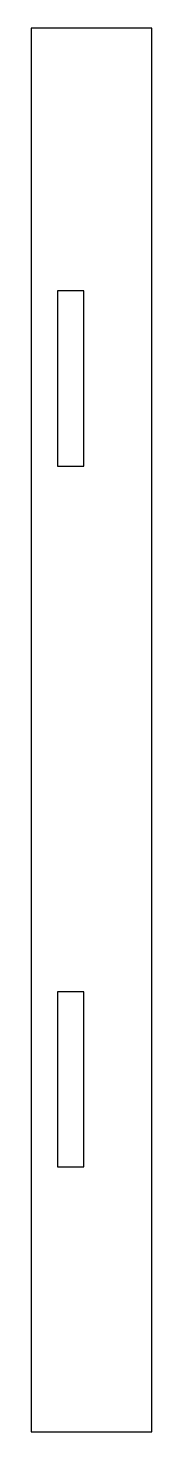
# Model space of a CAD drawing. Header units: millimetres. Extents: x 0 to 14, y 0 to 160.
import ezdxf

# ---------------------------------------------------------------- set-up
doc = ezdxf.new("R2010")
doc.units = ezdxf.units.MM
doc.layers.add('CUT', color=1, linetype='Continuous')

msp = doc.modelspace()

# ---------------------------------------------------------------- linework, layer by layer
at = {"layer": 'CUT'}
for points in [[(0, 0), (13.75, 0), (13.75, 160.25), (0, 160.25)], [(3, 110.25), (6, 110.25), (6, 130.25), (3, 130.25)], [(3, 30.25), (6, 30.25), (6, 50.25), (3, 50.25)]]:
    msp.add_lwpolyline(points, close=True, dxfattribs=at)

doc.saveas('drawing.dxf')
